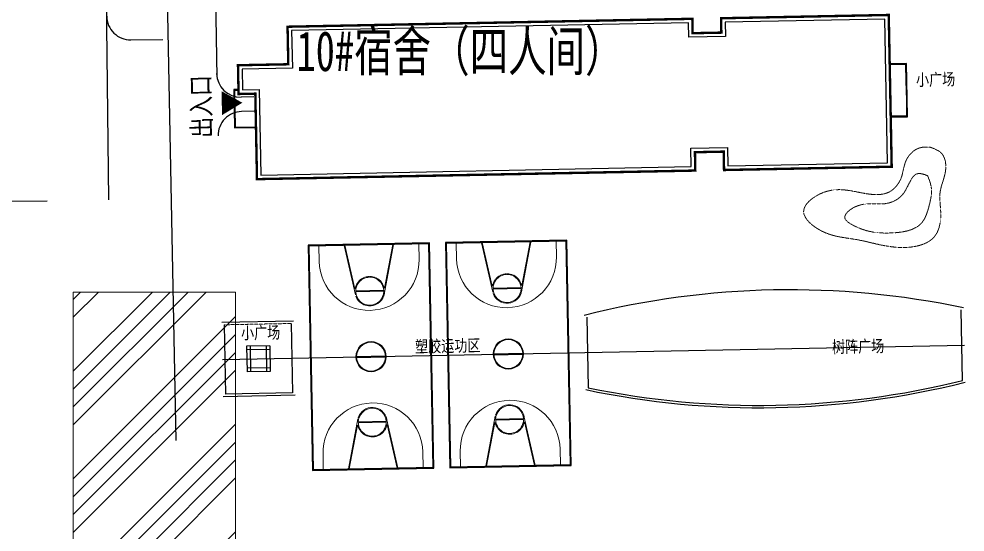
# Model space of a CAD drawing. Extents: x 60102 to 11003895, y 103457 to 3214550.
# Drawn here: x 9945703 to 10064191, y 2833474 to 2897709 of the extents above; entities that cross this region are included whole.
import ezdxf
from ezdxf.enums import TextEntityAlignment as Align

# ---------------------------------------------------------------- set-up
doc = ezdxf.new("R2010")
doc.units = 0
doc.header["$LTSCALE"] = 10
doc.linetypes.add('CENTER2', pattern=[1.125, 0.75, -0.125, 0.125, -0.125])
doc.linetypes.add('DASH', pattern=[0.35, 0.25, -0.1])
doc.layers.get('0').update_dxf_attribs({"linetype": 'CONTINUOUS', "lineweight": 0})
for name, color, linetype in [('01', 7, 'CONTINUOUS'), ('AXIS', 3, 'CONTINUOUS'), ('OUTLINE', 7, 'CONTINUOUS'), ('PUB_TEXT', 7, 'CONTINUOUS'), ('WALL1', 7, 'CONTINUOUS'), ('x-ozt-rev$0$2', 7, 'CONTINUOUS'), ('ZW-景观', 9, 'CONTINUOUS'), ('ZW-道路-中心线', 1, 'CENTER2'), ('建筑层', 2, 'CONTINUOUS'), ('文字', 7, 'CONTINUOUS'), ('路緣', 140, 'CONTINUOUS')]:
    doc.layers.add(name, color=color, linetype=linetype)
doc.layers.add('DGX', color=8, linetype='DASH', lineweight=15)
doc.styles.add('ST', font='', dxfattribs={"width": 0.8})
doc.styles.get("Standard").update_dxf_attribs({"font": 'isocp.shx', "width": 0.707, "height": 10, "bigfont": 'intecad.shx'})
doc.styles.get('ST').set_extended_font_data('SimSun')

# ---------------------------------------------------------------- blocks, each defined once
blk = doc.blocks.new('M_J1ILU')
for p, q in [((-12057, 6273), (-14007, 6273)), ((12043, 6273), (13993, 6273)), ((-8545, 1893), (-14007, 3023)), ((-7775, 1822), (-13987, 3121)), ((7760, 1822), (13972, 3121)), ((8530, 1893), (13993, 3023)), ((-8545, -1846), (-14007, -2977)), ((-7775, -1775), (-13987, -3074)), ((7760, -1775), (13972, -3074)), ((8530, -1846), (13993, -2977)), ((-12057, -6227), (-14007, -6227)), ((12043, -6227), (13993, -6227))]:
    blk.add_line(p, q)
for radius in [1900, 1800]:
    blk.add_circle((-7, 23), radius)
for centre, radius, start, end in [((-12057, 23), 6250, 270, 90), ((12043, 23), 6250, 90, 270), ((-8207, 23), 1850, 126.81895, 151.86075), ((-8207, 23), 1750, 126.82803, 151.84807), ((-8207, 23), 1850, 100.22842, 125.27022), ((-8207, 23), 1750, 91.59175, 125.16318), ((-8207, 23), 1750, 271.59175, 88.40825), ((-8206, 24), 1849, 288.3314, 79.94984), ((8191, 24), 1849, 100.05016, 251.6686), ((8193, 23), 1750, 91.59175, 268.40825), ((8193, 23), 1750, 54.83682, 88.40825), ((8193, 23), 1850, 54.72978, 79.77158), ((8193, 23), 1750, 28.15193, 53.17197), ((8193, 23), 1850, 28.13925, 53.18105), ((-8207, 23), 1850, 153.40947, 179.08169), ((-8207, 23), 1850, 180.63028, 204.95706), ((-8207, 23), 1750, 153.35711, 179.02555), ((-8207, 23), 1750, 180.65761, 204.81547), ((8193, 23), 1750, 0.97445, 26.64289), ((8193, 23), 1750, 335.18453, 359.34239), ((8193, 23), 1850, 0.91831, 26.59053), ((8193, 23), 1850, 335.04294, 359.36972), ((-8207, 23), 1850, 206.50578, 231.40344), ((-8207, 23), 1750, 206.46263, 231.33819), ((8193, 23), 1750, 308.66181, 333.53737), ((8193, 23), 1850, 308.59656, 333.49422), ((-8207, 23), 1850, 232.95217, 259.77158), ((-8207, 23), 1750, 232.97527, 268.40825), ((8193, 23), 1750, 271.59175, 307.02473), ((8193, 23), 1850, 280.22842, 307.04783)]:
    blk.add_arc(centre, radius, start, end)
at = {"layer": 'OUTLINE'}
for p, q in [((-14107, 7623), (14093, 7623)), ((-14107, -7577), (-14107, 7623)), ((-14007, 7523), (13993, 7523)), ((-14007, -7477), (-14007, 7523)), ((13993, 7523), (13993, -7477)), ((14093, 7623), (14093, -7577)), ((14093, -7577), (-14107, -7577)), ((13993, -7477), (-14007, -7477))]:
    blk.add_line(p, q, dxfattribs=at)
at = {"layer": 'WALL1'}
for p, q in [((-9316, 1504), (-9256, 1424)), ((-9276, 1534), (-9215, 1454)), ((-8257, 1773), (-8257, -1726)), ((-8157, 1773), (-8157, -1726)), ((-57, -1777), (-57, 1821)), ((43, -1777), (43, 1821)), ((8143, 1773), (8143, -1726)), ((8243, 1773), (8243, -1726)), ((9261, 1534), (9200, 1454)), ((9301, 1504), (9242, 1424)), ((-10057, 53), (-9957, 53)), ((-10057, 3), (-9957, 3)), ((-9862, 852), (-9772, 808)), ((-9839, 896), (-9750, 849)), ((9825, 896), (9736, 849)), ((9847, 852), (9757, 808)), ((10043, 53), (9942, 53)), ((10043, 3), (9943, 3)), ((-9885, -757), (-9796, -711)), ((-9863, -802), (-9774, -756)), ((9848, -802), (9759, -756)), ((9871, -757), (9781, -711)), ((-9362, -1423), (-9301, -1343)), ((-9322, -1453), (-9262, -1373)), ((-9322, -1453), (-9261, -1374)), ((9307, -1453), (9246, -1374)), ((9307, -1453), (9247, -1373)), ((9347, -1423), (9286, -1343))]:
    blk.add_line(p, q, dxfattribs=at)
at = {"width": 0.8, "flags": 9}
for tag in ['XSIZE', 'YSIZE']:
    blk.add_attdef(tag, (0, 0), '', height=0.5, dxfattribs=at)
blk = doc.blocks.new('A$C6D854A3F')
at = {"linetype": 'Continuous', "ltscale": 3, "flags": 128}
blk.add_lwpolyline([(2000, 3434, 0, 4000, 0), (2000, 0, 4000, 4000, 0)], format="xyseb", dxfattribs=at)

msp = doc.modelspace()

# ---------------------------------------------------------------- hatches: boundary and pattern name
at = {"layer": '01', "lineweight": 0}
h = msp.add_hatch(dxfattribs=at)
h.set_pattern_fill('ANSI34', color=3, scale=500, style=0)
h.paths.add_polyline_path([(9972825.285, 2762877.517), (9972825.285, 2863519.617), (9952513.237, 2863519.617), (9952513.237, 2742539.867), (9972825.285, 2742539.867)])

# ---------------------------------------------------------------- linework, layer by layer
at = {"layer": '01', "color": 0, "lineweight": 0}
msp.add_lwpolyline([(9952513.237, 2863519.617), (9972825.285, 2863519.617), (9972825.285, 2742539.867), (9952513.237, 2742539.867)], close=True, dxfattribs=at)
at = {"layer": 'AXIS', "color": 0}
for points in [[(10054878.592, 2885506.691), (10054878.592, 2885506.691), (10056978.191, 2885547.719), (10056937.163, 2887647.319), (10056890.273, 2890046.861), (10056849.245, 2892146.46), (10054749.646, 2892105.431)], [(10054877.42, 2885566.68), (10056917.031, 2885606.536), (10056877.174, 2887646.146), (10056830.285, 2890045.688), (10056790.429, 2892085.299), (10054750.818, 2892045.443)], [(10054880.546, 2885406.711), (10054880.546, 2885406.711), (10056980.145, 2885447.739), (10056939.117, 2887547.338), (10056892.227, 2889946.88), (10056851.199, 2892046.479), (10054751.6, 2892005.451)], [(10054879.374, 2885466.699), (10056918.984, 2885506.555), (10056879.128, 2887546.166), (10056832.239, 2889945.708), (10056792.382, 2891985.319), (10054752.772, 2891945.462)], [(9973097.281, 2888869.544), (9972597.377, 2888859.775), (9972691.156, 2884060.691), (9975290.66, 2884111.488)], [(9973099.235, 2888769.563), (9972699.312, 2888761.748), (9972789.183, 2884162.626), (9975288.706, 2884211.469)]]:
    msp.add_lwpolyline(points, dxfattribs=at)
at = {"layer": 'DGX', "color": 0, "linetype": 'DASH'}
msp.add_line((9979806.282, 2859585.03), (9971407.886, 2859420.917), dxfattribs=at)
for points in [[(10059765.851, 2881675.902), (10058466.304, 2881553.573), (10056875.226, 2880125.123), (10056121.516, 2877646.396), (10054857.04, 2876143.926), (10050103.924, 2876156.597), (10046515.789, 2876007.317), (10043976.838, 2873621.74), (10046083.983, 2871235.927), (10050669.264, 2870075.263), (10056235.737, 2869098.718), (10060406.204, 2870526.033), (10061145.472, 2873232.116), (10061075.157, 2876088.667), (10061757.626, 2878823.173), (10061287.362, 2880834.811), (10059765.851, 2881675.902)], [(10059499.108, 2878084.33), (10058301.983, 2878346.841), (10056517.075, 2875922.721), (10054284.711, 2874596.776), (10050494.164, 2874214.944), (10049135.985, 2872803.492), (10050232.421, 2871850.351), (10054664.683, 2870911.105), (10058746.029, 2872170.596), (10059691.327, 2874347.527), (10059956.918, 2876616.115), (10059499.108, 2878084.33)]]:
    msp.add_spline(points, degree=3, dxfattribs=at)
at = {"layer": 'PUB_TEXT', "color": 0}
msp.add_line((9971192.93, 2855065.886), (10064100.277, 2856881.395), dxfattribs=at)
at = {"layer": 'x-ozt-rev$0$2', "color": 0}
msp.add_line((9956982.042, 2875052.77), (9956196.845, 2938356.216), dxfattribs=at)
at = {"layer": 'ZW-景观', "color": 0, "linetype": 'Continuous', "ltscale": 3}
msp.add_line((9959733.841, 2895088.3), (9963733.533, 2895137.929), dxfattribs=at)
msp.add_arc((9959696.62, 2898088.07), 3000, 180.71089152, 270.71089195, dxfattribs=at)
at = {"layer": 'ZW-道路-中心线', "color": 0, "ltscale": 3000}
msp.add_line((9555513.117, 2870071.175), (9949982.752, 2874965.769), dxfattribs=at)
at = {"layer": '建筑层', "color": 0, "const_width": 300}
msp.add_lwpolyline([(9979344.841, 2896733.105), (9979436.666, 2892034.002), (9973137.869, 2891910.917), (9973208.203, 2888311.604), (9975307.802, 2888352.633), (9975516.852, 2877654.675), (10030406.373, 2878727.275), (10030361.437, 2881026.836), (10033960.75, 2881097.17), (10034005.686, 2878797.609), (10055001.678, 2879207.894), (10054630.468, 2898204.267), (10033634.476, 2897793.983), (10033669.644, 2895994.326), (10030070.331, 2895923.992), (10030035.164, 2897723.648)], close=True, dxfattribs=at)
at = {"layer": '建筑层', "color": 0}
msp.add_lwpolyline([(9979854.514, 2896242.969), (9979946.34, 2891543.866), (9973647.542, 2891420.781), (9973698.339, 2888821.277), (9975797.938, 2888862.306), (9976006.988, 2878164.348), (10029896.7, 2879217.411), (10029851.764, 2881516.972), (10034450.886, 2881606.844), (10034495.822, 2879307.283), (10054492.004, 2879698.029), (10054140.332, 2897694.594), (10034144.15, 2897303.847), (10034179.317, 2895504.19), (10029580.195, 2895414.319), (10029545.028, 2897213.975)], close=True, dxfattribs=at)
at = {"layer": '路緣', "color": 0}
for p, q in [((9965385.482, 2844924.547), (9963480.084, 2942431.873)), ((9970167.221, 2907555.83), (9970501.824, 2890432.738)), ((9975115.656, 2887948.801), (9973521.082, 2887917.642)), ((9975150.823, 2886149.145), (9973586.7, 2886118.58)), ((10016806.676, 2860369.331), (10016979.045, 2851548.491)), ((10063886.519, 2852465.113), (10063714.15, 2861285.954)), ((9980100.364, 2859890.834), (9971102.082, 2859714.998)), ((9971407.886, 2859420.917), (9971577.861, 2850722.577)), ((9979806.282, 2859585.03), (9979976.257, 2850886.691)), ((9977110.535, 2856781.827), (9974211.088, 2856725.169)), ((9976660.621, 2856773.036), (9976723.14, 2853573.646)), ((9977110.535, 2856781.827), (9977173.054, 2853582.438)), ((9974211.088, 2856725.169), (9974273.608, 2853525.78)), ((9977119.327, 2856331.913), (9974219.88, 2856275.255)), ((9974661.003, 2856733.961), (9974723.522, 2853534.572)), ((9977164.263, 2854032.352), (9974264.816, 2853975.694)), ((9977173.054, 2853582.438), (9974273.608, 2853525.78)), ((9979976.257, 2850886.691), (9971577.861, 2850722.577)), ((9980282.061, 2850592.609), (9971283.779, 2850416.773))]:
    msp.add_line(p, q, dxfattribs=at)
for centre, radius, start, end in [((9973462.47, 2890917.069), 3000, 181.11947861, 271.11947819), ((9973645.312, 2883119.153), 3000, 91.11947819, 181.11947861), ((10042259.923, 2758504.201), 105297.012, 78.0795238, 104.15943378), ((10038433.272, 2954330.236), 105297.005, 258.07952304, 284.15943455), ((10038433.272, 2954330.236), 104997.005, 258.20961392, 284.0293433)]:
    msp.add_arc(centre, radius, start, end, dxfattribs=at)

# ---------------------------------------------------------------- block references
at = {"color": 0, "xscale": -1, "rotation": 271.1194773328749}
for p in [(10006971.127, 2855772.375), (9989774.41, 2855436.333)]:
    msp.add_blockref('M_J1ILU', p, dxfattribs=at)
at = {"layer": '文字', "color": 0, "linetype": 'Continuous', "ltscale": 3, "xscale": 0.7499999987169058, "yscale": 0.75, "zscale": 0.75, "rotation": 271.1194789002604}
msp.add_blockref('A$C6D854A3F', (9971078.26, 2888665.796), dxfattribs=at)

# ---------------------------------------------------------------- texts
at = {"layer": '01', "color": 0, "lineweight": 0, "insert": (9980464.656, 2896187.476), "char_height": 5000, "width": 211534.4, "attachment_point": 1}
msp.add_mtext('{\\fSimSun|b0|i0|c134|p2;10#宿舍（四人间）}', dxfattribs=at)
at = {"layer": '文字', "color": 0, "linetype": 'Continuous', "ltscale": 3, "style": 'ST', "width": 0.8}
for s, height, rotation, p in [('出入口', 2400, 91.468078, (9968621.885, 2882813.743)), ('小广场', 1500, 1.11947861, (10058041.889, 2890083.934)), ('小广场', 1500, 1.11947861, (9973514.359, 2858376.025)), ('塑胶运功区', 1500, 1.11947861, (9995313.64, 2856701.332)), ('树阵广场', 1500, 1.11947861, (10047528.384, 2856647.374))]:
    msp.add_text(s, height=height, rotation=rotation, dxfattribs=at).set_placement(p, align=Align.MIDDLE_LEFT)

doc.saveas('drawing.dxf')
